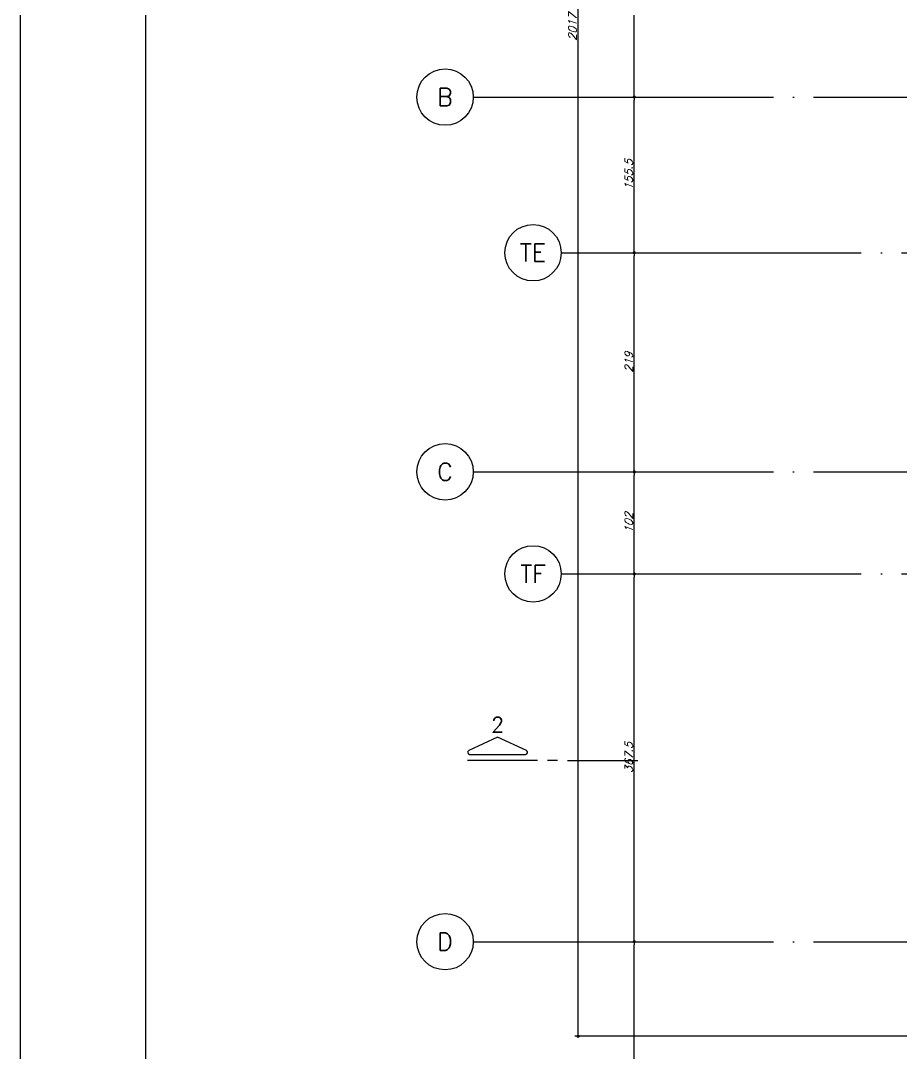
# Model space of a CAD drawing. Header units: millimetres. Extents: x -2290 to 5505, y -2157 to 2343.
# Drawn here: x -2290 to -1410, y -596 to 436 of the extents above; entities that cross this region are included whole.
import ezdxf
from ezdxf.enums import TextEntityAlignment as Align

# ---------------------------------------------------------------- set-up
doc = ezdxf.new("R2010")
doc.units = ezdxf.units.MM
doc.header["$LTSCALE"] = 50
doc.linetypes.add('EIXO', pattern=[6.8, 6, -0.4, 0, -0.4])
for name, color, linetype in [('F-CORTE-INDICAÇÃO', 4, 'Continuous'), ('F-COTAS', 106, 'Continuous'), ('F-EIXO', 12, 'EIXO'), ('F-MARGEM', 1, 'Continuous'), ('F-TEXTO', 6, 'Continuous')]:
    doc.layers.add(name, color=color, linetype=linetype)
doc.styles.add('CP-TEXT-INCL', font='simplex.shx', dxfattribs={"oblique": 20})
doc.styles.add('ROMANS', font='simplex.shx')
doc.dimstyles.new('CP-COTAS-50', dxfattribs={"dimscale": 0.64, "dimtxt": 12.5, "dimasz": 5, "dimexe": 5, "dimexo": 5, "dimgap": 2.5, "dimtad": 1, "dimdec": 1, "dimdsep": 46, "dimtxsty": 'CP-TEXT-INCL', "dimblk1": 'DOT', "dimblk2": 'DOT', "dimsah": 1, "dimcen": 9, "dimclrd": 256, "dimclre": 256, "dimclrt": 256, "dimadec": 0, "dimazin": 0, "dimtfac": 1, "dimtdec": 1, "dimtmove": 2, "dimatfit": 3, "dimldrblk": 'DOT', "dimfxl": 0, "dimtolj": 1, "dimarcsym": 0})

# ---------------------------------------------------------------- blocks, each defined once
blk = doc.blocks.new('*U69')
at = {"layer": 'F-CORTE-INDICAÇÃO'}
for p, q in [((-100, 0), (-170, 0)), ((-80, 0), (-90, 0)), ((-70, 0), (0, 0))]:
    blk.add_line(p, q, dxfattribs=at)
blk.add_lwpolyline([(-112, 6, 0.802585), (-111.2, 9.8), (-140, 23.3), (-168.8, 9.8, 0.802585), (-168, 6)], format="xyb", close=True, dxfattribs=at)
at = {"layer": 'F-CORTE-INDICAÇÃO', "style": 'ROMANS'}
blk.add_attdef('CORTE', text='', height=15, dxfattribs=at).set_placement((-140, 35.8), align=Align.MIDDLE_CENTER)
at = {"layer": 'F-CORTE-INDICAÇÃO', "color": 2, "style": 'ROMANS'}
blk.add_attdef('FOLHA', text='', height=12, dxfattribs=at).set_placement((-140, -10), align=Align.MIDDLE_CENTER)
blk = doc.blocks.new('*U49')
at = {"layer": 'F-EIXO'}
blk.add_line((0, 0), (5174.4, 0), dxfattribs=at)
at = {"layer": 'F-EIXO', "color": 2, "linetype": 'Continuous'}
blk.add_circle((-28.2, 0), 28.2, dxfattribs=at)
at = {"layer": 'F-TEXTO', "style": 'ROMANS'}
blk.add_attdef('EIXO', text='', height=17.5, dxfattribs=at).set_placement((-28.2, 0), align=Align.MIDDLE_CENTER)
blk = doc.blocks.new('*U39')
at = {"layer": 'F-EIXO'}
blk.add_line((0, 0), (5086.4, 0), dxfattribs=at)
at = {"layer": 'F-EIXO', "color": 2, "linetype": 'Continuous'}
blk.add_circle((-28.2, 0), 28.2, dxfattribs=at)
at = {"layer": 'F-TEXTO', "style": 'ROMANS'}
blk.add_attdef('EIXO', text='', height=17.5, dxfattribs=at).set_placement((-28.2, 0), align=Align.MIDDLE_CENTER)
blk = doc.blocks.new('*U38')
at = {"layer": 'F-EIXO'}
blk.add_line((0, 0), (5174.4, 0), dxfattribs=at)
at = {"layer": 'F-EIXO', "color": 2, "linetype": 'Continuous'}
blk.add_circle((-28.2, 0), 28.2, dxfattribs=at)
at = {"layer": 'F-TEXTO', "style": 'ROMANS'}
blk.add_attdef('EIXO', text='', height=17.5, dxfattribs=at).set_placement((-28.2, 0), align=Align.MIDDLE_CENTER)
blk = doc.blocks.new('*U34')
at = {"layer": 'F-EIXO'}
blk.add_line((0, 0), (5174.4, 0), dxfattribs=at)
at = {"layer": 'F-EIXO', "color": 2, "linetype": 'Continuous'}
blk.add_circle((-28.2, 0), 28.2, dxfattribs=at)
at = {"layer": 'F-TEXTO', "style": 'ROMANS'}
blk.add_attdef('EIXO', text='', height=17.5, dxfattribs=at).set_placement((-28.2, 0), align=Align.MIDDLE_CENTER)
blk = doc.blocks.new('*U27')
at = {"layer": 'F-EIXO'}
blk.add_line((0, 0), (5086.4, 0), dxfattribs=at)
at = {"layer": 'F-EIXO', "color": 2, "linetype": 'Continuous'}
blk.add_circle((-28.2, 0), 28.2, dxfattribs=at)
at = {"layer": 'F-TEXTO', "style": 'ROMANS'}
blk.add_attdef('EIXO', text='', height=17.5, dxfattribs=at).set_placement((-28.2, 0), align=Align.MIDDLE_CENTER)
blk = doc.blocks.new('A0-2L_900')
at = {"layer": 'F-MARGEM', "color": 2}
blk.add_lwpolyline([(155.9, 0), (0, 0), (0, 90), (155.9, 90)], close=True, dxfattribs=at)
at = {"layer": 'F-MARGEM', "color": 7}
blk.add_lwpolyline([(2.5, 89), (154.9, 89), (154.9, 1), (2.5, 1)], close=True, dxfattribs=at)
blk = doc.blocks.new('_DOT')
at = {"color": 0, "linetype": 'ByBlock'}
blk.add_line((-0.5, 0), (-1, 0), dxfattribs=at)
at = {"color": 0, "linetype": 'ByBlock', "const_width": 0.5}
blk.add_lwpolyline([(-0.25, 0, 1), (0.25, 0, 1)], format="xyb", close=True, dxfattribs=at)
blk = doc.blocks.new('*D295')
at = {"layer": 'DEFPOINTS', "color": 0, "transparency": 16777216}
for p in [(-1733, 1438), (-1605, 1438), (-1389, -579)]:
    blk.add_point(p, dxfattribs=at)
at = {"layer": 'F-COTAS', "lineweight": -2, "transparency": 16777216}
for p, q in [((-1608.2, 1438), (-1736.2, 1438)), ((-1733, -575.8), (-1733, 1434.8)), ((-1392.2, -579), (-1736.2, -579))]:
    blk.add_line(p, q, dxfattribs=at)
at = {"layer": 'F-COTAS', "lineweight": -2, "transparency": 16777216, "xscale": 3.2, "yscale": 3.2, "zscale": 3.2}
for p, rotation in [((-1733, 1438), 90), ((-1733, -579), 270)]:
    blk.add_blockref('_DOT', p, dxfattribs=dict(at, rotation=rotation))
at = {"layer": 'F-COTAS', "transparency": 16777216, "insert": (-1738.6, 429.5), "char_height": 8, "attachment_point": 5, "rotation": 90, "style": 'CP-TEXT-INCL'}
blk.add_mtext('\\A1;2017', dxfattribs=at)
blk = doc.blocks.new('*D296')
at = {"layer": 'DEFPOINTS', "color": 0, "transparency": 16777216}
for p in [(-1683.2, -484.5), (-1676.8, -484.5), (-1683.2, -885)]:
    blk.add_point(p, dxfattribs=at)
at = {"layer": 'F-COTAS', "lineweight": -2, "transparency": 16777216}
for p, q in [((-1680, -484.5), (-1673.6, -484.5)), ((-1676.8, -881.8), (-1676.8, -487.7)), ((-1680, -885), (-1673.6, -885))]:
    blk.add_line(p, q, dxfattribs=at)
at = {"layer": 'F-COTAS', "lineweight": -2, "transparency": 16777216, "xscale": 3.2, "yscale": 3.2, "zscale": 3.2}
for p, rotation in [((-1676.8, -484.5), 90), ((-1676.8, -885), 270)]:
    blk.add_blockref('_DOT', p, dxfattribs=dict(at, rotation=rotation))
at = {"layer": 'F-COTAS', "transparency": 16777216, "insert": (-1682.4, -684.8), "char_height": 8, "attachment_point": 5, "rotation": 90, "style": 'CP-TEXT-INCL'}
blk.add_mtext('\\A1;400.5', dxfattribs=at)
blk = doc.blocks.new('*D297')
at = {"layer": 'DEFPOINTS', "color": 0, "transparency": 16777216}
for p in [(-1676.8, -117), (-1676.8, -117), (-1683.2, -484.5)]:
    blk.add_point(p, dxfattribs=at)
at = {"layer": 'F-COTAS', "lineweight": -2, "transparency": 16777216}
for p, q in [((-1676.8, -481.3), (-1676.8, -120.2)), ((-1680, -484.5), (-1673.6, -484.5))]:
    blk.add_line(p, q, dxfattribs=at)
at = {"layer": 'F-COTAS', "lineweight": -2, "transparency": 16777216, "xscale": 3.2, "yscale": 3.2, "zscale": 3.2}
for p, rotation in [((-1676.8, -117), 90), ((-1676.8, -484.5), 270)]:
    blk.add_blockref('_DOT', p, dxfattribs=dict(at, rotation=rotation))
at = {"layer": 'F-COTAS', "transparency": 16777216, "insert": (-1682.4, -300.7), "char_height": 8, "attachment_point": 5, "rotation": 90, "style": 'CP-TEXT-INCL'}
blk.add_mtext('\\A1;367.5', dxfattribs=at)
blk = doc.blocks.new('*D298')
at = {"layer": 'DEFPOINTS', "color": 0, "transparency": 16777216}
for p in [(-1676.8, -15), (-1676.8, -15), (-1676.8, -117)]:
    blk.add_point(p, dxfattribs=at)
at = {"layer": 'F-COTAS', "lineweight": -2, "transparency": 16777216}
blk.add_line((-1676.8, -113.8), (-1676.8, -18.2), dxfattribs=at)
at = {"layer": 'F-COTAS', "lineweight": -2, "transparency": 16777216, "xscale": 3.2, "yscale": 3.2, "zscale": 3.2}
for p, rotation in [((-1676.8, -15), 90), ((-1676.8, -117), 270)]:
    blk.add_blockref('_DOT', p, dxfattribs=dict(at, rotation=rotation))
at = {"layer": 'F-COTAS', "transparency": 16777216, "insert": (-1682.4, -66), "char_height": 8, "attachment_point": 5, "rotation": 90, "style": 'CP-TEXT-INCL'}
blk.add_mtext('\\A1;102', dxfattribs=at)
blk = doc.blocks.new('*D299')
at = {"layer": 'DEFPOINTS', "color": 0, "transparency": 16777216}
for p in [(-1676.8, 204), (-1676.8, 204), (-1676.8, -15)]:
    blk.add_point(p, dxfattribs=at)
at = {"layer": 'F-COTAS', "lineweight": -2, "transparency": 16777216}
blk.add_line((-1676.8, -11.8), (-1676.8, 200.8), dxfattribs=at)
at = {"layer": 'F-COTAS', "lineweight": -2, "transparency": 16777216, "xscale": 3.2, "yscale": 3.2, "zscale": 3.2}
for p, rotation in [((-1676.8, 204), 90), ((-1676.8, -15), 270)]:
    blk.add_blockref('_DOT', p, dxfattribs=dict(at, rotation=rotation))
at = {"layer": 'F-COTAS', "transparency": 16777216, "insert": (-1682.4, 94.5), "char_height": 8, "attachment_point": 5, "rotation": 90, "style": 'CP-TEXT-INCL'}
blk.add_mtext('\\A1;219', dxfattribs=at)
blk = doc.blocks.new('*D300')
at = {"layer": 'DEFPOINTS', "color": 0, "transparency": 16777216}
for p in [(-1676.8, 359.5), (-1676.8, 359.5), (-1676.8, 204)]:
    blk.add_point(p, dxfattribs=at)
at = {"layer": 'F-COTAS', "lineweight": -2, "transparency": 16777216}
blk.add_line((-1676.8, 207.2), (-1676.8, 356.3), dxfattribs=at)
at = {"layer": 'F-COTAS', "lineweight": -2, "transparency": 16777216, "xscale": 3.2, "yscale": 3.2, "zscale": 3.2}
for p, rotation in [((-1676.8, 359.5), 90), ((-1676.8, 204), 270)]:
    blk.add_blockref('_DOT', p, dxfattribs=dict(at, rotation=rotation))
at = {"layer": 'F-COTAS', "transparency": 16777216, "insert": (-1682.4, 281.8), "char_height": 8, "attachment_point": 5, "rotation": 90, "style": 'CP-TEXT-INCL'}
blk.add_mtext('\\A1;155.5', dxfattribs=at)
blk = doc.blocks.new('*D301')
at = {"layer": 'DEFPOINTS', "color": 0, "transparency": 16777216}
for p in [(-1676.8, 555), (-1676.8, 555), (-1676.8, 359.5)]:
    blk.add_point(p, dxfattribs=at)
at = {"layer": 'F-COTAS', "lineweight": -2, "transparency": 16777216}
blk.add_line((-1676.8, 362.7), (-1676.8, 551.8), dxfattribs=at)
at = {"layer": 'F-COTAS', "lineweight": -2, "transparency": 16777216, "xscale": 3.2, "yscale": 3.2, "zscale": 3.2}
for p, rotation in [((-1676.8, 555), 90), ((-1676.8, 359.5), 270)]:
    blk.add_blockref('_DOT', p, dxfattribs=dict(at, rotation=rotation))
at = {"layer": 'F-COTAS', "transparency": 16777216, "insert": (-1682.4, 457.3), "char_height": 8, "attachment_point": 5, "rotation": 90, "style": 'CP-TEXT-INCL'}
blk.add_mtext('\\A1;195.5', dxfattribs=at)

msp = doc.modelspace()

# ---------------------------------------------------------------- block references
at = {"layer": 'F-CORTE-INDICAÇÃO', "linetype": 'Continuous'}
ref = msp.add_blockref('*U69', (-1673.412, -303.407), dxfattribs=at)
ref.add_attrib('CORTE', '2', dxfattribs={"height": 15, "style": 'ROMANS'}).set_placement((-1813.412, -267.644), align=Align.MIDDLE_CENTER)
at = {"layer": 'F-EIXO', "linetype": 'Continuous'}
for name, p, values in [('*U34', (-1837.782, 359.5), {'EIXO': 'B'}), ('*U27', (-1749.828, 204), {'EIXO': 'TE'}), ('*U38', (-1837.782, -15), {'EIXO': 'C'}), ('*U39', (-1749.828, -117), {'EIXO': 'TF'}), ('*U49', (-1837.782, -484.5), {'EIXO': 'D'})]:
    msp.add_blockref(name, p, dxfattribs=at).add_auto_attribs(values)
at = {"layer": 'F-MARGEM', "xscale": 50, "yscale": 50, "zscale": 50}
msp.add_blockref('A0-2L_900', (-2290.233, -2157.396), dxfattribs=at)

# ---------------------------------------------------------------- dimensions: what is measured, and where the dimension line sits
at = {"layer": 'F-COTAS'}
for base, p1, p2, picture, middle in [((-1733.003, 1438), (-1389, -579), (-1605, 1438), '*D295', (-1738.603, 429.5)), ((-1676.786, 555), (-1676.786, 359.5), (-1676.786, 555), '*D301', (-1682.386, 457.25)), ((-1676.786, 359.5), (-1676.786, 204), (-1676.786, 359.5), '*D300', (-1682.386, 281.75)), ((-1676.786, 204), (-1676.786, -15), (-1676.786, 204), '*D299', (-1682.386, 94.5)), ((-1676.786, -15), (-1676.786, -117), (-1676.786, -15), '*D298', (-1682.386, -66)), ((-1676.786, -117), (-1683.172, -484.5), (-1676.786, -117), '*D297', (-1682.386, -300.75)), ((-1676.786, -484.5), (-1683.172, -885), (-1683.172, -484.5), '*D296', (-1682.386, -684.75))]:
    dim = msp.add_linear_dim(base=base, p1=p1, p2=p2, angle=90, dimstyle='CP-COTAS-50', override={"dimfxl": 7.5}, dxfattribs=at)
    dim.commit()
    dim.dimension.update_dxf_attribs({"geometry": picture, "text_midpoint": middle})

doc.saveas('drawing.dxf')
